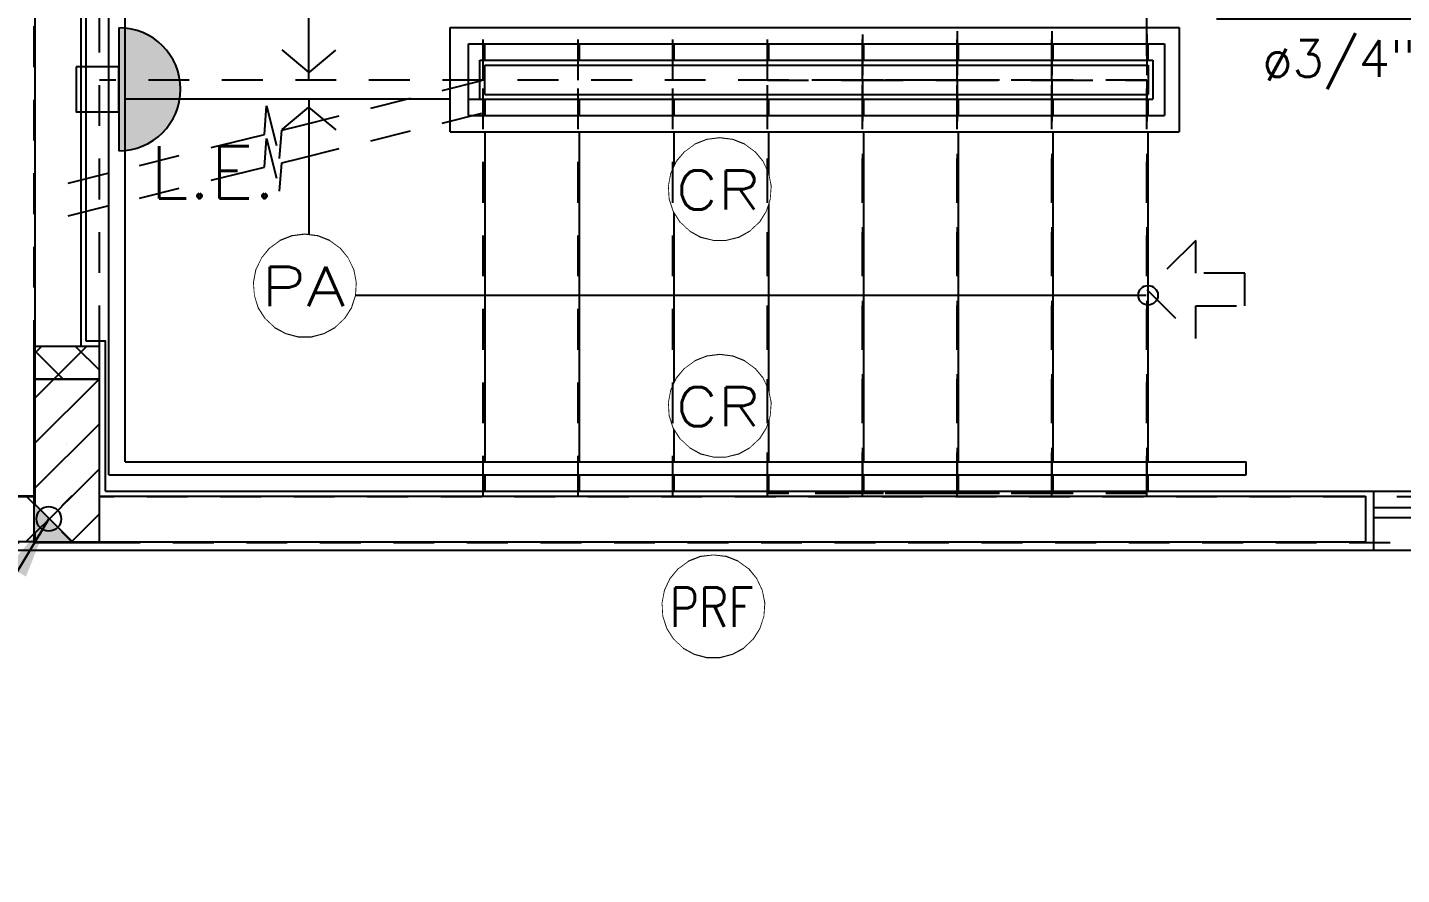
# Model space of a CAD drawing. Header units: millimetres. Extents: x 188.6 to 263.2, y 40.1 to 120.1.
# Drawn here: x 206.66 to 210.865, y 103.781 to 106.374 of the extents above; entities that cross this region are included whole.
import ezdxf
from ezdxf.enums import TextEntityAlignment as Align

# ---------------------------------------------------------------- set-up
doc = ezdxf.new("R2010")
doc.units = ezdxf.units.MM
doc.set_wipeout_variables(frame=1)
doc.linetypes.add('HIDDEN2', pattern=[0.1875, 0.125, -0.0625])
for name, color, linetype in [('ARQ', 8, 'Continuous'), ('ESTR-PILARES', 11, 'Continuous'), ('ESTR-VIGAS', 11, 'HIDDEN2'), ('ESTRUTURA', 7, 'Continuous'), ('INC-ALARME-COL', 254, 'Continuous'), ('INC-CORRIMÃO', 7, 'Continuous'), ('INC-LE', 96, 'Continuous'), ('INC-TEXTO', 7, 'Continuous'), ('LE', 96, 'Continuous'), ('LE-TEXTO', 7, 'Continuous'), ('SPDA-COL', 7, 'Continuous'), ('SPDA-D', 164, 'Continuous')]:
    doc.layers.add(name, color=color, linetype=linetype)
doc.styles.add('60-50', font='romans.shx', dxfattribs={"height": 0.08})
doc.styles.add('60-75', font='romans.shx', dxfattribs={"height": 0.12})
doc.styles.add('ROMANS', font='ROMANS.SHX', dxfattribs={"height": 0.15})
doc.styles.add('XREF-TIPO$0$MC-ROMANS', font='romans__.ttf')
doc.dimstyles.new('IND75', dxfattribs={"dimtxt": 0.15, "dimasz": 0.1875, "dimexe": 0.15, "dimexo": 0, "dimgap": 0.1, "dimtad": 1, "dimzin": 10, "dimdsep": 46, "dimtxsty": '60-75', "dimcen": 0, "dimclrd": 256, "dimclre": 1, "dimclrt": 256, "dimadec": 0, "dimazin": 0, "dimtfac": 1, "dimtix": 1, "dimtmove": 2, "dimatfit": 3, "dimfxl": 0.15, "dimtolj": 1, "dimtzin": 6, "dimarcsym": 0})
doc.dimstyles.new('XREF-TIPO$0$MC-125', dxfattribs={"dimtxt": 0.225, "dimasz": 0.23, "dimexe": 0.18, "dimexo": 0.063, "dimgap": 0.1, "dimtad": 1, "dimzin": 4, "dimdsep": 46, "dimtxsty": 'XREF-TIPO$0$MC-ROMANS', "dimblk1": 'XREF-TIPO$0$BOLA', "dimblk2": 'XREF-TIPO$0$BOLA', "dimsah": 1, "dimcen": 0.01, "dimse1": 1, "dimse2": 1, "dimclrt": 2, "dimadec": 0, "dimazin": 0, "dimtfac": 1.2, "dimtix": 1, "dimtmove": 2, "dimatfit": 3, "dimldrblk": 'XREF-TIPO$0$SETA_COTA', "dimfxl": 1, "dimtvp": 2, "dimtolj": 1, "dimtzin": 4, "dimarcsym": 0})

# ---------------------------------------------------------------- blocks, each defined once
blk = doc.blocks.new('XREF-TIPO$0$BOLA')
for p, q in [((0, -1), (0, 1)), ((-1, 0), (1, 0))]:
    blk.add_line(p, q)
blk.add_circle((0, 0), 0.3)
blk = doc.blocks.new('XREF-TIPO$0$SETA_COTA')
for p, q in [((-0.403, 0.356), (-0.104, 0)), ((-0.104, 0), (-1, 0)), ((-0.407, -0.361), (-0.104, 0))]:
    blk.add_line(p, q)
blk = doc.blocks.new('LE')
at = {"layer": 'INC-LE'}
blk.add_hatch(color=256, dxfattribs=at).paths.add_polyline_path([(-0.1674, 0.1162), (0.1674, 0.1162, 1)])
blk.add_line((-0.1674, 0.1162), (0.1674, 0.1162), dxfattribs=at)
blk.add_lwpolyline([(-0.0614, 0), (0.0614, 0), (0.0614, 0.1162), (-0.0614, 0.1162)], close=True, dxfattribs=at)
blk.add_arc((0, 0.1162), 0.1674, 0, 180, dxfattribs=at)
blk = doc.blocks.new('cap')
blk.add_wipeout([(0.0003, 0.075), (-0.0036, 0.0749), (-0.0076, 0.0746), (-0.0115, 0.0741), (-0.0153, 0.0734), (-0.0191, 0.0725), (-0.0229, 0.0714), (-0.0266, 0.0701), (-0.0302, 0.0686), (-0.0338, 0.067), (-0.0373, 0.0651), (-0.0406, 0.0631), (-0.0439, 0.0608), (-0.047, 0.0585), (-0.05, 0.0559), (-0.0528, 0.0532), (-0.0555, 0.0504), (-0.0581, 0.0474), (-0.0605, 0.0443), (-0.0627, 0.0411), (-0.0648, 0.0377), (-0.0667, 0.0343), (-0.0684, 0.0308), (-0.0699, 0.0271), (-0.0712, 0.0234), (-0.0724, 0.0197), (-0.0733, 0.0159), (-0.074, 0.012), (-0.0746, 0.0081), (-0.0749, 0.0042), (-0.075, 0.0003), (-0.0749, -0.0036), (-0.0746, -0.0076), (-0.0741, -0.0115), (-0.0734, -0.0153), (-0.0725, -0.0191), (-0.0714, -0.0229), (-0.0701, -0.0266), (-0.0686, -0.0302), (-0.067, -0.0338), (-0.0651, -0.0373), (-0.0631, -0.0406), (-0.0608, -0.0439), (-0.0585, -0.047), (-0.0559, -0.05), (-0.0532, -0.0528), (-0.0504, -0.0555), (-0.0474, -0.0581), (-0.0443, -0.0605), (-0.0411, -0.0627), (-0.0377, -0.0648), (-0.0343, -0.0667), (-0.0308, -0.0684), (-0.0271, -0.0699), (-0.0234, -0.0712), (-0.0197, -0.0724), (-0.0159, -0.0733), (-0.012, -0.074), (-0.0081, -0.0746), (-0.0042, -0.0749), (-0.0003, -0.075), (0.0036, -0.0749), (0.0076, -0.0746), (0.0115, -0.0741), (0.0153, -0.0734), (0.0191, -0.0725), (0.0229, -0.0714), (0.0266, -0.0701), (0.0302, -0.0686), (0.0338, -0.067), (0.0373, -0.0651), (0.0406, -0.0631), (0.0439, -0.0608), (0.047, -0.0585), (0.05, -0.0559), (0.0528, -0.0532), (0.0555, -0.0504), (0.0581, -0.0474), (0.0605, -0.0443), (0.0627, -0.0411), (0.0648, -0.0377), (0.0667, -0.0343), (0.0684, -0.0308), (0.0699, -0.0271), (0.0712, -0.0234), (0.0724, -0.0197), (0.0733, -0.0159), (0.074, -0.012), (0.0746, -0.0081), (0.0749, -0.0042), (0.075, -0.0003), (0.0749, 0.0036), (0.0746, 0.0076), (0.0741, 0.0115), (0.0734, 0.0153), (0.0725, 0.0191), (0.0714, 0.0229), (0.0701, 0.0266), (0.0686, 0.0302), (0.067, 0.0338), (0.0651, 0.0373), (0.0631, 0.0406), (0.0608, 0.0439), (0.0585, 0.047), (0.0559, 0.05), (0.0532, 0.0528), (0.0504, 0.0555), (0.0474, 0.0581), (0.0443, 0.0605), (0.0411, 0.0627), (0.0377, 0.0648), (0.0343, 0.0667), (0.0308, 0.0684), (0.0271, 0.0699), (0.0234, 0.0712), (0.0197, 0.0724), (0.0159, 0.0733), (0.012, 0.074), (0.0081, 0.0746), (0.0042, 0.0749)])
for p, q in [((-0.053, 0.053), (-0.0955, 0.0955)), ((0.053, 0.053), (0.0955, 0.0955)), ((-0.0955, -0.0955), (-0.053, -0.053)), ((0.0955, -0.0955), (0.053, -0.053))]:
    blk.add_line(p, q)
blk.add_circle((0, 0), 0.0504)
blk = doc.blocks.new('INDU')
at = {"color": 7}
blk.add_line((-0.005, 0), (0.005, 0), dxfattribs=at)
at = {"style": 'ROMANS'}
for tag, p in [('TQ-01', (0, 0.001189)), ('100', (0, -0.001718))]:
    blk.add_attdef(tag, text='', height=0.0015, dxfattribs=at).set_placement(p, align=Align.MIDDLE)
blk = doc.blocks.new('INC-OBJETO')
at = {"color": 0}
blk.add_lwpolyline([(0, 0.002084), (-0.000518, 0.002019), (-0.001004, 0.001827), (-0.001427, 0.001519), (-0.00176, 0.001117), (-0.001982, 0.000644), (-0.00208, 0.000131), (-0.002047, -0.000391), (-0.001886, -0.000887), (-0.001606, -0.001329), (-0.001225, -0.001686), (-0.000767, -0.001938), (-0.000261, -0.002068), (0.000261, -0.002068), (0.000767, -0.001938), (0.001225, -0.001686), (0.001606, -0.001329), (0.001886, -0.000887), (0.002047, -0.000391), (0.00208, 0.000131), (0.001982, 0.000644), (0.00176, 0.001117), (0.001427, 0.001519), (0.001004, 0.001827), (0.000518, 0.002019)], close=True, dxfattribs=at)
blk.add_wipeout([(0, 0.002084), (-0.000518, 0.002019), (-0.001004, 0.001827), (-0.001427, 0.001519), (-0.00176, 0.001117), (-0.001982, 0.000644), (-0.00208, 0.000131), (-0.002047, -0.000391), (-0.001886, -0.000887), (-0.001606, -0.001329), (-0.001225, -0.001686), (-0.000767, -0.001938), (-0.000261, -0.002068), (0.000261, -0.002068), (0.000767, -0.001938), (0.001225, -0.001686), (0.001606, -0.001329), (0.001886, -0.000887), (0.002047, -0.000391), (0.00208, 0.000131), (0.001982, 0.000644), (0.00176, 0.001117), (0.001427, 0.001519), (0.001004, 0.001827), (0.000518, 0.002019)], dxfattribs=at)
at = {"color": 0, "style": 'ROMANS', "width": 1.285725}
blk.add_attdef('OBJETO', text='', height=0.0016, dxfattribs=at).set_placement((-0.001786, -0.00083), (0.001643, -0.00083), align=Align.FIT)
blk = doc.blocks.new('COBERTURA_29-09-2016')
at = {"layer": 'ESTR-PILARES', "linetype": 'Continuous'}
for p, q in [((0, -2.2532), (0.0232, -2.23)), ((0, -2.2405), (0.0895, -2.33)), ((0.0611, -2.33), (0.1611, -2.23)), ((0.1274, -2.23), (0.2, -2.3026)), ((0.1, -2.28), (0.1, -2.28)), ((0, -2.529), (0.199, -2.33)), ((0, -2.3911), (0.0611, -2.33)), ((0.199, -2.33), (0.2, -2.329)), ((0, -2.6669), (0.2, -2.4669)), ((0.1, -2.53), (0.1, -2.53)), ((0, -2.8048), (0.2, -2.6048)), ((0.1, -2.58), (0.1, -2.58)), ((0.1127, -2.83), (0.2, -2.7427))]:
    blk.add_line(p, q, dxfattribs=at)
for points in [[(0.2, -2.23), (0, -2.23), (0, -2.33), (0.2, -2.33), (0.2, -2.23)], [(0, -2.83), (0.2, -2.83), (0.2, -2.33), (0, -2.33), (0, -2.83)], [(0, -2.83), (0.12, -2.83), (0, -2.71), (0, -2.83)]]:
    blk.add_lwpolyline(points, dxfattribs=at)
for points in [[(0, -2.83), (0.12, -2.83), (0, -2.71)], [(0, -2.83), (0, -2.71), (0, -2.83)]]:
    blk.add_solid(points, dxfattribs=at)
at = {"layer": 'ESTR-VIGAS'}
for p, q in [((1.375, -1.415), (1.375, -0.14)), ((1.665, -1.415), (1.665, -0.14)), ((1.955, -1.415), (1.955, -0.14)), ((2.245, -1.415), (2.245, -0.14)), ((2.535, -1.415), (2.535, -0.14)), ((2.825, -0.14), (2.825, -1.415)), ((2.825, -1.415), (2.825, -0.15)), ((3.115, -0.14), (3.115, -1.415)), ((3.115, -1.415), (3.115, -0.15)), ((3.405, -2.69), (3.405, -0.14)), ((3.405, -2.69), (3.405, -0.14)), ((1.375, -1.415), (0.2, -1.415)), ((0.8122, -1.5542), (1.375, -1.415)), ((1.375, -2.69), (1.375, -1.415)), ((3.405, -1.415), (1.375, -1.415)), ((1.665, -2.69), (1.665, -1.415)), ((1.955, -2.69), (1.955, -1.415)), ((2.245, -2.69), (2.245, -1.415)), ((3.405, -1.415), (2.39, -1.415)), ((2.535, -2.69), (2.535, -1.415)), ((2.535, -1.415), (2.535, -2.68)), ((2.825, -2.69), (2.825, -1.415)), ((2.825, -1.415), (2.825, -2.68)), ((3.115, -2.69), (3.115, -1.415)), ((3.115, -1.415), (3.115, -2.68)), ((0.8122, -1.6542), (1.375, -1.515)), ((0.105, -1.7299), (0.6513, -1.5942)), ((0.105, -1.8299), (0.6513, -1.6942)), ((3.405, -2.68), (2.39, -2.68))]:
    blk.add_line(p, q, dxfattribs=at)
for points in [[(2.245, -1.415), (2.245, -0.15), (2.535, -0.15), (2.535, -1.415), (2.245, -1.415)], [(2.535, -1.415), (2.535, -0.15), (2.825, -0.15), (2.825, -1.415), (2.535, -1.415)], [(2.825, -1.415), (2.825, -0.15), (3.115, -0.15), (3.115, -1.415), (2.825, -1.415)], [(3.115, -1.415), (3.115, -0.15), (3.405, -0.15), (3.405, -1.415), (3.115, -1.415)], [(0, -0.8), (0, -2.23)], [(0.2, -2.23), (0.2, -0.8)], [(2.535, -1.415), (2.535, -2.68), (2.245, -2.68), (2.245, -1.415), (2.535, -1.415)], [(2.825, -1.415), (2.825, -2.68), (2.535, -2.68), (2.535, -1.415), (2.825, -1.415)], [(3.115, -1.415), (3.115, -2.68), (2.825, -2.68), (2.825, -1.415), (3.115, -1.415)], [(3.405, -1.415), (3.405, -2.68), (3.115, -2.68), (3.115, -1.415), (3.405, -1.415)], [(0.6513, -1.5942), (0.705, -1.5809), (0.7118, -1.4938), (0.7517, -1.6546), (0.7586, -1.5675), (0.8122, -1.5542)], [(0.6513, -1.6942), (0.705, -1.6809), (0.7118, -1.5938), (0.7517, -1.7546), (0.7586, -1.6675), (0.8122, -1.6542)], [(3.705, -2.0054), (3.555, -2.0054), (3.555, -1.9054), (3.405, -2.0554), (3.555, -2.2054), (3.555, -2.1054), (3.705, -2.1054), (3.705, -2.0054)], [(0, -2.69), (-1, -2.69)], [(4.97, -2.69), (0.2, -2.69)], [(-1.07, -2.83), (0, -2.83)], [(0.2, -2.83), (4.97, -2.83)]]:
    blk.add_lwpolyline(points, dxfattribs=at)
blk = doc.blocks.new('A$C1BFF5DEF')
at = {"layer": 'ARQ', "color": 8}
for p, q in [((7.795, -4.255), (7.795, -1.425)), ((8.0203, -4.05), (8.0203, -1.63)), ((8.0703, -4.01), (8.0703, -1.68)), ((7.9353, -3.6552), (7.9353, -2.2236)), ((9.065, -3), (9.065, -2.68)), ((11.295, -2.68), (11.295, -3)), ((9.1203, -2.95), (9.1203, -2.73)), ((9.1203, -2.73), (11.2503, -2.73)), ((9.1703, -2.78), (9.1703, -2.73)), ((9.4603, -2.78), (9.4603, -2.73)), ((9.7503, -2.78), (9.7503, -2.73)), ((10.0403, -2.78), (10.0403, -2.73)), ((10.3303, -2.78), (10.3303, -2.73)), ((10.6203, -2.78), (10.6203, -2.73)), ((10.9103, -2.78), (10.9103, -2.73)), ((11.2003, -2.78), (11.2003, -2.73)), ((11.2503, -2.73), (11.2503, -2.95)), ((9.1553, -2.9), (9.1553, -2.78)), ((9.1553, -2.78), (11.2153, -2.78)), ((9.1703, -2.885), (9.1703, -2.795)), ((9.1703, -2.795), (11.2003, -2.795)), ((11.2003, -2.795), (11.2003, -2.885)), ((11.2153, -2.78), (11.2153, -2.9)), ((9.065, -2.9), (8.0703, -2.9)), ((9.1203, -2.9), (11.2153, -2.9)), ((9.1703, -2.885), (11.2003, -2.885)), ((9.1703, -2.9), (9.1703, -2.95)), ((9.4603, -2.95), (9.4603, -2.9)), ((9.7503, -2.95), (9.7503, -2.9)), ((10.0403, -2.95), (10.0403, -2.9)), ((10.3303, -2.95), (10.3303, -2.9)), ((10.6203, -2.95), (10.6203, -2.9)), ((10.9103, -2.95), (10.9103, -2.9)), ((11.2003, -2.95), (11.2003, -2.9)), ((9.1203, -2.95), (11.2503, -2.95)), ((9.065, -3), (11.295, -3)), ((9.1703, -3), (9.1703, -4.01)), ((9.4603, -4.01), (9.4603, -3)), ((9.7503, -4.01), (9.7503, -3)), ((10.0403, -4.01), (10.0403, -3)), ((10.3303, -4.01), (10.3303, -3)), ((10.6203, -4.01), (10.6203, -3)), ((10.9103, -4.01), (10.9103, -3)), ((11.2003, -4.01), (11.2003, -3)), ((8.0703, -4.01), (11.5003, -4.01)), ((11.5003, -4.05), (11.5003, -4.01)), ((8.0203, -4.05), (11.5003, -4.05)), ((9.1703, -4.05), (9.1703, -4.1)), ((9.4603, -4.1), (9.4603, -4.05)), ((9.7503, -4.1), (9.7503, -4.05)), ((10.0403, -4.1), (10.0403, -4.05)), ((10.3303, -4.1), (10.3303, -4.05)), ((10.6203, -4.1), (10.6203, -4.05)), ((10.9103, -4.1), (10.9103, -4.05)), ((11.2003, -4.1), (11.2003, -4.05)), ((7.795, -4.115), (7.4953, -4.115)), ((7.9951, -4.115), (11.8656, -4.115)), ((8.0101, -4.1), (12.7502, -4.1)), ((11.8656, -4.115), (11.8656, -4.255)), ((11.8906, -4.1), (11.8906, -4.28)), ((11.8906, -4.15), (12.3906, -4.15)), ((11.8906, -4.18), (12.3906, -4.18)), ((6.0804, -4.28), (7.7953, -4.28)), ((7.7953, -4.255), (7.4953, -4.255)), ((7.7953, -4.255), (11.8656, -4.255)), ((7.7953, -4.28), (11.8906, -4.28)), ((11.8906, -4.28), (12.3906, -4.28))]:
    blk.add_line(p, q, dxfattribs=at)
for points in [[(7.9503, -3.6402), (7.9503, -2.2386), (8.01, -2.2386), (8.01, -1.58), (12.7502, -1.58), (12.7502, -1.6402), (13.4103, -1.6402), (13.4103, -3.01)], [(8.0101, -4.1), (8.0101, -3.6402), (7.9503, -3.6402)]]:
    blk.add_lwpolyline(points, dxfattribs=at)
blk.add_circle((11.2003, -3.5), 0.03, dxfattribs=at)
for points in [[(8.6323, -2.8422), (8.6323, -2.18), (11.195, -2.18)], [(8.6323, -2.9), (8.6323, -3.5), (11.195, -3.5)]]:
    blk.add_leader(points, dimstyle='XREF-TIPO$0$MC-125', override={"dimgap": 0.1, "dimtad": 0}, dxfattribs=at)

msp = doc.modelspace()

# ---------------------------------------------------------------- block references
at = {"layer": 'ARQ'}
msp.add_blockref('A$C1BFF5DEF', (198.8891, 109.0543), dxfattribs=at)

# ---------------------------------------------------------------- next in the draw order: linework, layer by layer
at = {"layer": 'INC-CORRIMÃO'}
for p, q in [((206.9095, 105.0043), (206.9095, 107.4243)), ((206.9095, 105.0042), (206.9095, 107.4242)), ((206.9595, 105.0443), (206.9595, 107.3743)), ((206.9595, 105.0442), (206.9595, 107.3742)), ((207.9541, 106.0543), (207.9541, 106.3743)), ((207.9541, 106.0543), (207.9541, 106.3743)), ((207.9541, 106.0542), (207.9541, 106.3742)), ((207.9541, 106.3742), (210.1841, 106.3742)), ((207.9541, 106.0542), (207.9541, 106.3742)), ((207.9541, 106.3742), (210.1841, 106.3742)), ((210.1841, 106.3743), (210.1841, 106.0543)), ((210.1841, 106.3743), (210.1841, 106.0543)), ((210.1841, 106.3742), (210.1841, 106.0542)), ((210.1841, 106.3742), (210.1841, 106.0542)), ((208.0095, 106.1043), (208.0095, 106.3243)), ((208.0095, 106.3243), (210.1395, 106.3243)), ((208.0095, 106.1043), (208.0095, 106.3243)), ((208.0095, 106.3243), (210.1395, 106.3243)), ((208.0095, 106.1042), (208.0095, 106.3242)), ((208.0095, 106.3242), (210.1395, 106.3242)), ((208.0095, 106.1042), (208.0095, 106.3242)), ((208.0095, 106.3242), (210.1395, 106.3242)), ((210.1395, 106.3243), (210.1395, 106.1043)), ((210.1395, 106.3243), (210.1395, 106.1043)), ((210.1395, 106.3242), (210.1395, 106.1042)), ((210.1395, 106.3242), (210.1395, 106.1042)), ((208.0095, 106.1043), (210.1395, 106.1043)), ((208.0095, 106.1043), (210.1395, 106.1043)), ((208.0095, 106.1042), (210.1395, 106.1042)), ((208.0095, 106.1042), (210.1395, 106.1042)), ((207.9541, 106.0543), (210.1841, 106.0543)), ((207.9541, 106.0543), (210.1841, 106.0543)), ((207.9541, 106.0542), (210.1841, 106.0542)), ((207.9541, 106.0542), (210.1841, 106.0542)), ((206.9595, 105.0443), (210.3895, 105.0443)), ((206.9595, 105.0443), (210.3895, 105.0443)), ((206.9595, 105.0442), (210.3895, 105.0442)), ((206.9595, 105.0442), (210.3895, 105.0442)), ((210.3895, 105.0043), (210.3895, 105.0443)), ((210.3895, 105.0043), (210.3895, 105.0443)), ((210.3895, 105.0042), (210.3895, 105.0442)), ((210.3895, 105.0042), (210.3895, 105.0442)), ((206.9095, 105.0043), (210.3895, 105.0043)), ((206.9095, 105.0043), (210.3895, 105.0043)), ((206.9095, 105.0042), (210.3895, 105.0042)), ((206.9095, 105.0042), (210.3895, 105.0042))]:
    msp.add_line(p, q, dxfattribs=at)

# ---------------------------------------------------------------- next in the draw order: block references
at = {"layer": 'INC-ALARME-COL'}
ref = msp.add_blockref('INDU', (210.6734, 106.4, -0.225), dxfattribs=dict(at, xscale=75, yscale=-75, zscale=75, rotation=180))
ref.add_attrib('100', 'ø3/4"', dxfattribs={"layer": '0', "height": 0.1125, "style": 'ROMANS'}).set_placement((210.6734, 106.2712, 0.45), align=Align.MIDDLE)
ref.add_attrib('TQ-01', 'ALARME', dxfattribs={"layer": '0', "height": 0.1125, "style": 'ROMANS'}).set_placement((210.6734, 106.4892, 0.45), align=Align.MIDDLE)
at = {"layer": 'INC-TEXTO'}
ref = msp.add_blockref('INC-OBJETO', (207.5091, 105.5836), dxfattribs=dict(at, xscale=75, yscale=75, zscale=75))
ref.add_attrib('OBJETO', 'PA', dxfattribs={"layer": '0', "height": 0.12, "style": 'ROMANS', "width": 1.18422}).set_placement((207.3752, 105.5214), (207.6324, 105.5214), align=Align.FIT)
ref = msp.add_blockref('INC-OBJETO', (208.7592, 104.6018), dxfattribs=dict(at, xscale=75, yscale=75, zscale=75))
ref.add_attrib('OBJETO', 'PRF', dxfattribs={"layer": '0', "height": 0.12, "style": 'ROMANS', "width": 0.762718}).set_placement((208.6253, 104.5396), (208.8824, 104.5396), align=Align.FIT)
at = {"layer": 'LE', "xscale": 1.125, "yscale": 1.125, "zscale": 1.125, "rotation": 270}
msp.add_blockref('LE', (206.8095, 106.185), dxfattribs=at)
at = {"layer": 'SPDA-D', "xscale": 0.75, "yscale": 0.75, "zscale": 0.75}
msp.add_blockref('cap', (206.7255, 104.8697), dxfattribs=at)

# ---------------------------------------------------------------- next in the draw order: texts
at = {"layer": 'LE-TEXTO', "style": '60-50'}
msp.add_text('L.E.', height=0.16, dxfattribs=at).set_placement((207.2278, 105.9311), align=Align.MIDDLE)

# ---------------------------------------------------------------- next in the draw order: block references
at = {"layer": 'INC-TEXTO'}
ref = msp.add_blockref('INC-OBJETO', (208.7787, 105.8789), dxfattribs=dict(at, xscale=75, yscale=75, zscale=75))
ref.add_attrib('OBJETO', 'CR', dxfattribs={"layer": '0', "height": 0.12, "style": 'ROMANS', "width": 1.153855}).set_placement((208.6447, 105.8166), (208.9019, 105.8166), align=Align.FIT)
ref = msp.add_blockref('INC-OBJETO', (208.7787, 105.2155), dxfattribs=dict(at, xscale=75, yscale=75, zscale=75))
ref.add_attrib('OBJETO', 'CR', dxfattribs={"layer": '0', "height": 0.12, "style": 'ROMANS', "width": 1.153855}).set_placement((208.6447, 105.1532), (208.9019, 105.1532), align=Align.FIT)

# ---------------------------------------------------------------- next in the draw order: leaders
at = {"layer": 'SPDA-COL'}
for points in [[(206.0729, 103.7809), (206.7255, 104.8697)], [(206.7255, 104.8697), (206.0729, 103.7809)]]:
    msp.add_leader(points, dimstyle='IND75', dxfattribs=at)

# ---------------------------------------------------------------- next in the draw order: block references
at = {"layer": 'ESTRUTURA'}
msp.add_blockref('COBERTURA_29-09-2016', (206.6802, 107.6277), dxfattribs=at)

doc.saveas('drawing.dxf')
